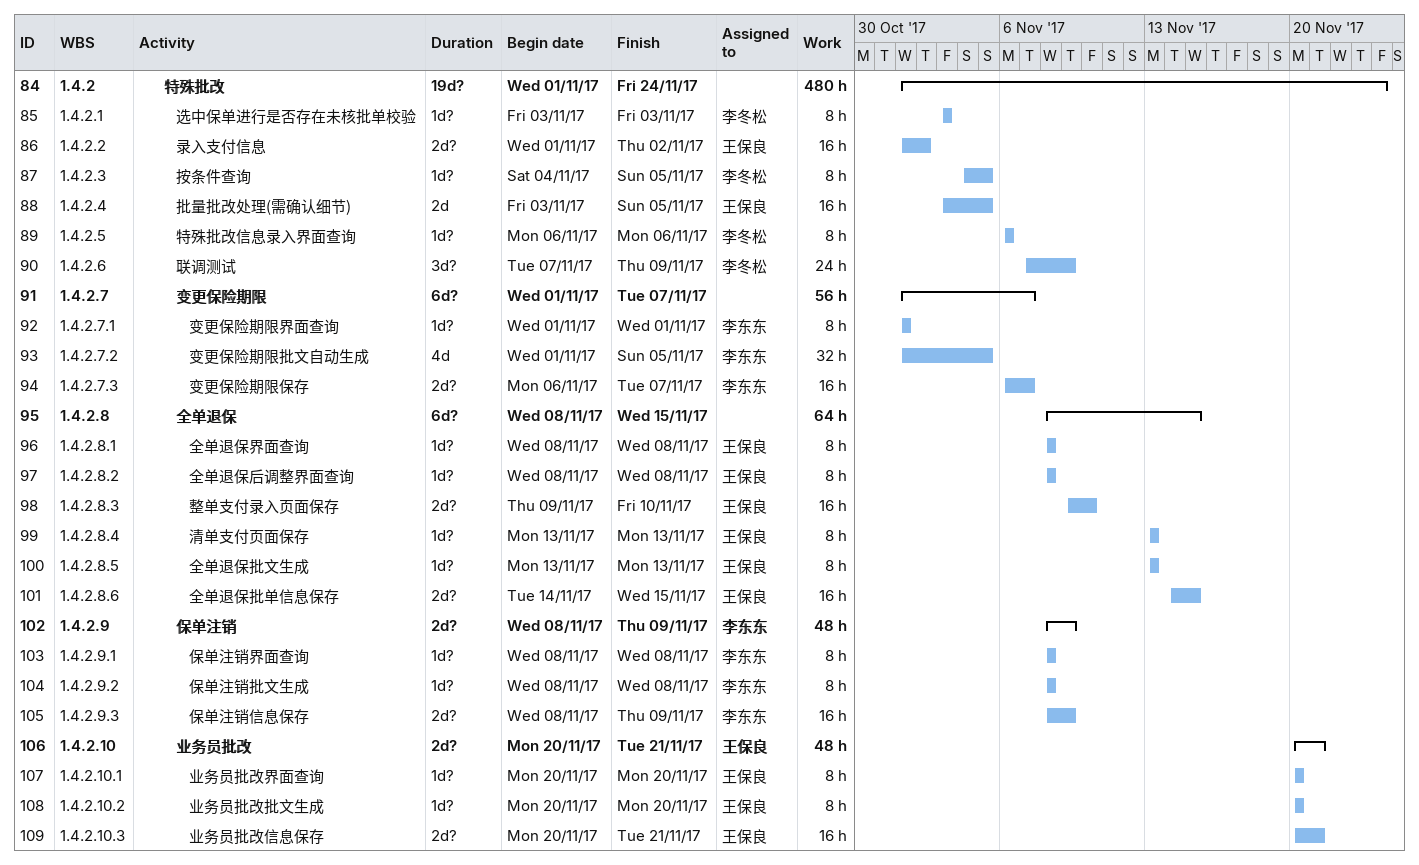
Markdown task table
| ID | WBS | Task | Duration | Start | Finish | Resources | Work (h) |
|---|---|---|---|---|---|---|---|
| 84 | 1.4.2 | **特殊批改** | 19d? | 2017-11-01 | 2017-11-24 |  | 480 |
| 85 | 1.4.2.1 | 选中保单进行是否存在未核批单校验 | 1d? | 2017-11-03 | 2017-11-03 | 李冬松 | 8 |
| 86 | 1.4.2.2 | 录入支付信息 | 2d? | 2017-11-01 | 2017-11-02 | 王保良 | 16 |
| 87 | 1.4.2.3 | 按条件查询 | 1d? | 2017-11-04 | 2017-11-05 | 李冬松 | 8 |
| 88 | 1.4.2.4 | 批量批改处理(需确认细节) | 2d | 2017-11-03 | 2017-11-05 | 王保良 | 16 |
| 89 | 1.4.2.5 | 特殊批改信息录入界面查询 | 1d? | 2017-11-06 | 2017-11-06 | 李冬松 | 8 |
| 90 | 1.4.2.6 | 联调测试 | 3d? | 2017-11-07 | 2017-11-09 | 李冬松 | 24 |
| 91 | 1.4.2.7 | **变更保险期限** | 6d? | 2017-11-01 | 2017-11-07 |  | 56 |
| 92 | 1.4.2.7.1 | 变更保险期限界面查询 | 1d? | 2017-11-01 | 2017-11-01 | 李东东 | 8 |
| 93 | 1.4.2.7.2 | 变更保险期限批文自动生成 | 4d | 2017-11-01 | 2017-11-05 | 李东东 | 32 |
| 94 | 1.4.2.7.3 | 变更保险期限保存 | 2d? | 2017-11-06 | 2017-11-07 | 李东东 | 16 |
| 95 | 1.4.2.8 | **全单退保** | 6d? | 2017-11-08 | 2017-11-15 |  | 64 |
| 96 | 1.4.2.8.1 | 全单退保界面查询 | 1d? | 2017-11-08 | 2017-11-08 | 王保良 | 8 |
| 97 | 1.4.2.8.2 | 全单退保后调整界面查询 | 1d? | 2017-11-08 | 2017-11-08 | 王保良 | 8 |
| 98 | 1.4.2.8.3 | 整单支付录入页面保存 | 2d? | 2017-11-09 | 2017-11-10 | 王保良 | 16 |
| 99 | 1.4.2.8.4 | 清单支付页面保存 | 1d? | 2017-11-13 | 2017-11-13 | 王保良 | 8 |
| 100 | 1.4.2.8.5 | 全单退保批文生成 | 1d? | 2017-11-13 | 2017-11-13 | 王保良 | 8 |
| 101 | 1.4.2.8.6 | 全单退保批单信息保存 | 2d? | 2017-11-14 | 2017-11-15 | 王保良 | 16 |
| 102 | 1.4.2.9 | **保单注销** | 2d? | 2017-11-08 | 2017-11-09 | 李东东 | 48 |
| 103 | 1.4.2.9.1 | 保单注销界面查询 | 1d? | 2017-11-08 | 2017-11-08 | 李东东 | 8 |
| 104 | 1.4.2.9.2 | 保单注销批文生成 | 1d? | 2017-11-08 | 2017-11-08 | 李东东 | 8 |
| 105 | 1.4.2.9.3 | 保单注销信息保存 | 2d? | 2017-11-08 | 2017-11-09 | 李东东 | 16 |
| 106 | 1.4.2.10 | **业务员批改** | 2d? | 2017-11-20 | 2017-11-21 | 王保良 | 48 |
| 107 | 1.4.2.10.1 | 业务员批改界面查询 | 1d? | 2017-11-20 | 2017-11-20 | 王保良 | 8 |
| 108 | 1.4.2.10.2 | 业务员批改批文生成 | 1d? | 2017-11-20 | 2017-11-20 | 王保良 | 8 |
| 109 | 1.4.2.10.3 | 业务员批改信息保存 | 2d? | 2017-11-20 | 2017-11-21 | 王保良 | 16 |
